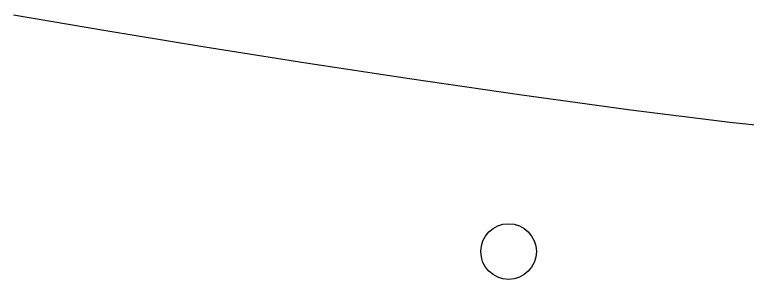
# Model space of a CAD drawing. Header units: millimetres. Extents: x 4 to 2106212, y -117026 to 198097.
# Drawn here: x 752254 to 765452, y 127694 to 132456 of the extents above; entities that cross this region are included whole.
import ezdxf

# ---------------------------------------------------------------- set-up
doc = ezdxf.new("R2010")
doc.units = ezdxf.units.MM
doc.layers.add('粗实线', color=7, linetype='Continuous')

# ---------------------------------------------------------------- blocks, each defined once
blk = doc.blocks.new('jytkjyk')
at = {"layer": '粗实线', "color": 252, "linetype": 'Continuous'}
for p, q in [((453227, 142138, 13000), (454894, 141852, 13000)), ((454894, 141852, 13000), (456638, 141564, 13000)), ((456638, 141564, 13000), (458461, 141276, 13000)), ((458461, 141276, 13000), (460362, 140988, 13000)), ((460362, 140988, 13000), (462342, 140699, 13000)), ((462342, 140699, 13000), (464299, 140430, 13000)), ((464299, 140430, 13000), (466134, 140205, 13000)), ((466134, 140205, 13000), (467848, 140023, 13000))]:
    blk.add_line(p, q, dxfattribs=at)
at = {"layer": '粗实线', "color": 252}
blk.add_circle((462147, 137876, 100000), 500, dxfattribs=at)

msp = doc.modelspace()

# ---------------------------------------------------------------- block references
msp.add_blockref('jytkjyk', (299003.6001, -9682.4465))

doc.saveas('drawing.dxf')
